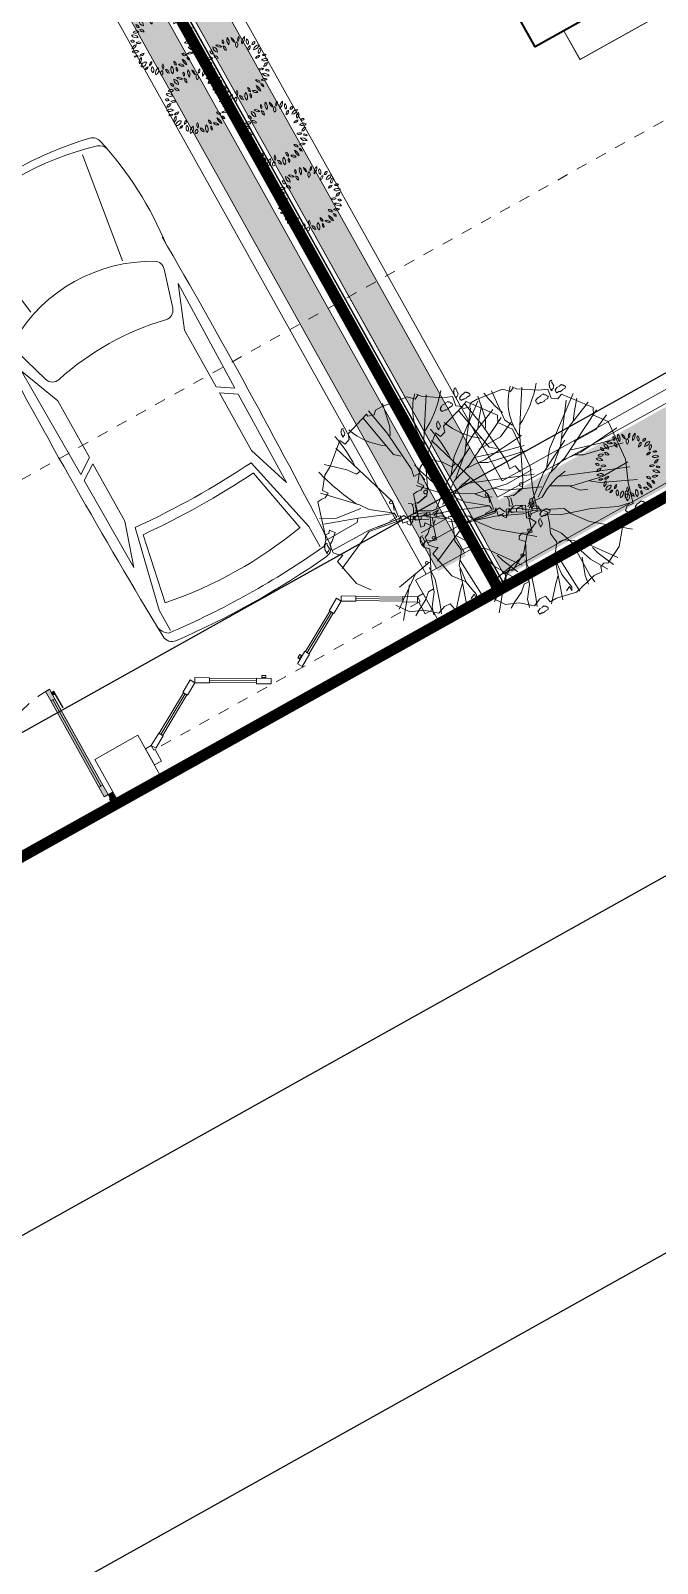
# Model space of a CAD drawing. Header units: millimetres. Extents: x 567980 to 569372, y 2065777 to 2066674.
# Drawn here: x 569060.44 to 569066.15, y 2066361.7 to 2066375.66 of the extents above; entities that cross this region are included whole.
import ezdxf

# ---------------------------------------------------------------- set-up
doc = ezdxf.new("R2010")
doc.units = ezdxf.units.MM
for name, pattern in [('ACAD_ISO10W100', [18.5, 12, -3, 0.5, -3]), ('CENTER', [3, 1.5, -0.5, 0.5, -0.5]), ('DASHDOT2', [0.5, 0.25, -0.125, 0, -0.125]), ('HIDDEN', [0.75, 0.5, -0.25])]:
    doc.linetypes.add(name, pattern=pattern)
for name, color, linetype, lineweight in [('A-DIM', 251, 'Continuous', 15), ('A-TUONG', 255, 'Continuous', 35), ('boDnv', 54, 'Continuous', 25), ('E- RANH GIOI', 1, 'CENTER', 13), ('E- THAY', 9, 'Continuous', 20), ('E-Manh', 251, 'Continuous', 13), ('E-NoiThat', 32, 'Continuous', 9), ('i_Cay', 114, 'Continuous', 13), ('i_Hatch', 250, 'Continuous', 13), ('LD-CUA', 146, 'Continuous', 13), ('LD-THAY', 9, 'Continuous', 13)]:
    doc.layers.add(name, color=color, linetype=linetype, lineweight=lineweight)
for name, color, linetype in [('ChiaLo', 128, 'CENTER'), ('datOBt', 42, 'Continuous'), ('LogDg', 7, 'Continuous'), ('loKBT', 42, 'Continuous'), ('TimDg', 222, 'Continuous'), ('ViaHeS', 32, 'Continuous')]:
    doc.layers.add(name, color=color, linetype=linetype)
doc.styles.add('rms', font='romans.shx', dxfattribs={"width": 0.7, "bigfont": 'vns.shx'})
doc.linetypes.add('ADL', pattern='A,0.125,-0.15,["++",rms,S=0.5,R=0,X=0,Y=-0.2245],-1.35,1.125', length=2.75)

# ---------------------------------------------------------------- blocks, each defined once
blk = doc.blocks.new('NEN')
at = {"layer": 'boDnv', "color": 10, "linetype": 'ADL', "ltscale": 0.25}
blk.add_lwpolyline([(236.622, -34.449), (249.689, -60.576), (255.475, -62.36), (412.421, 25.215), (414.146, 31.236), (400.061, 56.783), (394.08, 58.497), (238.515, -28.308)], close=True, dxfattribs=at)
at = {"layer": 'ChiaLo', "ltscale": 5}
blk.add_lwpolyline([(347.799, 33.817), (367.29, -1.113)], dxfattribs=at)
at = {"layer": 'datOBt'}
blk.add_lwpolyline([(235.548, -34.538), (248.986, -61.406), (255.589, -63.441), (413.268, 24.543), (415.221, 31.358), (400.736, 57.63), (393.956, 59.573), (237.678, -27.63)], close=True, dxfattribs=at)
at = {"layer": 'LogDg'}
blk.add_lwpolyline([(231.455, -36.414), (244.888, -63.273, 0.427514), (255.942, -66.68), (417.372, 23.397, 0.412716), (420.48, 34.246), (405.996, 60.518, 0.415712), (395.092, 63.642), (234.712, -25.849, 0.401037)], format="xyb", close=True, dxfattribs=at)
at = {"layer": 'loKBT'}
for points in [[(368.46, 22.443), (357.545, 16.352), (367.29, -1.113), (378.206, 4.978)], [(357.545, 16.352), (346.629, 10.261), (356.374, -7.204), (367.29, -1.113)]]:
    blk.add_lwpolyline(points, close=True, dxfattribs=at)
at = {"layer": 'TimDg', "linetype": 'ACAD_ISO10W100', "ltscale": 0.75}
blk.add_lwpolyline([(431.013, 27.573), (246.062, -75.628)], dxfattribs=at)
at = {"layer": 'ViaHeS'}
blk.add_lwpolyline([(235.548, -34.538), (248.986, -61.406), (255.589, -63.441), (413.268, 24.543), (415.221, 31.358), (400.736, 57.63), (393.956, 59.573), (237.678, -27.63)], close=True, dxfattribs=at)
blk = doc.blocks.new('TANG 1 BT1')
at = {"layer": 'A-TUONG'}
blk.add_lwpolyline([(7151254, 826197), (7151854, 826197), (7151854, 825597), (7151254, 825597)], close=True, dxfattribs=at)
at = {"layer": 'E- THAY'}
blk.add_lwpolyline([(7151554, 825597), (7155454, 825597), (7155454, 825297), (7151554, 825297)], close=True, dxfattribs=at)
blk = doc.blocks.new('cd2400')
for p, q in [((433, 355), (125, 178)), ((643, 355), (951, 178)), ((1697, 355), (1389, 178)), ((1907, 355), (2215, 178))]:
    blk.add_line(p, q)
at = {"color": 251, "linetype": 'DASHDOT2'}
blk.add_line((2320, 100), (20, 100), dxfattribs=at)
at = {"color": 9}
for points in [[(440, 342), (133, 165), (118, 191), (425, 368)], [(636, 342), (943, 165), (958, 191), (651, 368)], [(1704, 342), (1397, 165), (1382, 191), (1689, 368)], [(1900, 342), (2207, 165), (2222, 191), (1915, 368)]]:
    blk.add_lwpolyline(points, close=True, dxfattribs=at)
for points in [[(538, 393), (443, 338), (423, 372), (518, 428)], [(538, 393), (633, 338), (653, 372), (558, 428)], [(1802, 393), (1707, 338), (1687, 372), (1782, 428)], [(1802, 393), (1897, 338), (1917, 372), (1822, 428)], [(-30, 0), (-30, 140), (20, 140), (20, 100), (30, 100), (30, 0)], [(40, 105), (135, 160), (115, 195), (20, 140)], [(1036, 105), (941, 160), (961, 195), (1056, 140)], [(1024, 166), (999, 181), (1006, 193), (1032, 179)], [(1304, 105), (1399, 160), (1379, 195), (1284, 140)], [(1316, 166), (1341, 181), (1334, 193), (1308, 179)], [(2300, 105), (2205, 160), (2225, 195), (2320, 140)], [(2370, 0), (2370, 140), (2320, 140), (2320, 100), (2310, 100), (2310, 0)]]:
    blk.add_lwpolyline(points, close=True)
blk = doc.blocks.new('02PCAR01')
at = {"color": 0, "linetype": 'ByBlock'}
for p, q in [((-138, 26.03), (-145, 26.03)), ((-112.52, 20.16), (-138, 26.03)), ((-136.91, 23.5), (-115.59, 19.26)), ((-122.94, 26.61), (-92.48, 26.84)), ((-109.29, 22.08), (-122.94, 26.61)), ((-89.35, 22.08), (-92.48, 26.84)), ((-90.39, 26.87), (-54.31, 27.32)), ((-87.23, 22.08), (-90.39, 26.87)), ((-54.31, 27.32), (-67.5, 22.08)), ((-48.33, 25.72), (-60.01, 22.2)), ((-89.35, 22.08), (-109.29, 22.08)), ((-67.5, 22.08), (-87.23, 22.08)), ((-6, 20.97), (-40, 15.97)), ((-6, -20.97), (-40, -15.97)), ((-112.51, -20.11), (-138, -25.97)), ((-136.91, -23.36), (-115.59, -19.12)), ((-109.29, -21.95), (-122.94, -26.47)), ((-89.35, -21.95), (-109.29, -21.95)), ((-89.35, -21.95), (-92.48, -26.7)), ((-87.23, -21.95), (-90.39, -26.73)), ((-67.5, -21.95), (-87.23, -21.95)), ((-54.31, -27.18), (-67.5, -21.95)), ((-48.33, -25.52), (-60.01, -22)), ((-138, -25.97), (-145, -25.97)), ((-122.94, -26.47), (-92.48, -26.7)), ((-90.39, -26.73), (-54.31, -27.18))]:
    blk.add_line(p, q, dxfattribs=at)
for centre, radius, start, end in [((-145.41, 25.94), 3.14, 92.1119, 173.4899), ((-77.24, -1914.33), 1944.6, 88.89024, 92.01225), ((-141.57, 24.61), 4.6, 94.3987, 147.5288), ((-30.02, -77.69), 108.31, 76.6607, 96.5655), ((-8.86, 25.33), 3.14, 17.8179, 78.3942), ((110.89, 0.1), 260.73, 174.2342, 185.7658), ((111.89, 0.1), 258.76, 174.0142, 185.9858), ((-7.97, 0.1), 131.06, 169.6897, 190.3103), ((-47.46, 22.85), 3, 31.1455, 106.7984), ((-87.12, 0.1), 48.72, 330.0774, 29.9226), ((-95.47, 0.91), 93.12, 343.0347, 15.8141), ((-5.75, 24.64), 3.14, 14.3452, 76.6607), ((-111.75, 0.91), 111.76, 346.3976, 12.667), ((146.01, 0.1), 262.31, 175.7971, 184.2029), ((147.71, 0.1), 261.01, 175.5919, 184.4407), ((-59.14, 19.33), 3, 106.7984, 193.6631), ((-142.7, 0.1), 82.75, 347.0683, 12.9317), ((-59.14, -19.13), 3, 166.3369, 253.2016), ((-145.41, -25.74), 3.14, 186.5101, 267.8881), ((-141.57, -24.41), 4.6, 212.4712, 265.6013), ((-47.46, -22.65), 3, 253.2016, 328.8545), ((-30.02, 77.89), 108.31, 263.4345, 283.1156), ((-9.37, -25.23), 3.14, 281.3249, 340.8826), ((-6.15, -24.54), 3.14, 283.1156, 344.5941), ((-77.24, 1914.53), 1944.6, 267.98775, 271.10976)]:
    blk.add_arc(centre, radius, start, end, dxfattribs=at)
blk = doc.blocks.new('*U462')
h = blk.add_hatch(color=254)
h.dxf.hatch_style = 1
h.paths.add_polyline_path([(22, 895), (22, 1064), (50, 1064), (50, 1036), (27, 1036), (27, 895)])
h = blk.add_hatch(color=253)
h.dxf.hatch_style = 1
h.paths.add_polyline_path([(50, 100), (90, 100), (90, 0), (50, 0)])
h.paths.add_polyline_path([(50, 1000), (90, 1000), (90, 1100), (50, 1100)])
h = blk.add_hatch(color=254)
h.dxf.hatch_style = 1
h.paths.add_polyline_path([(90, 100), (50, 100), (50, 1000), (90, 1000)])
h = blk.add_hatch(color=253)
h.dxf.hatch_style = 1
h.paths.add_polyline_path([(0, 0), (50, 0), (50, -40), (60, -40), (60, -110), (0, -110)])
h = blk.add_hatch(color=253)
h.dxf.hatch_style = 1
h.paths.add_polyline_path([(1200, 0), (1150, 0), (1150, -40), (1140, -40), (1140, -110), (1200, -110)])
for p, q in [((70, 100), (70, 1000)), ((90, 1000), (90, 100))]:
    blk.add_line(p, q)
for points in [[(22, 895), (22, 1064), (50, 1064), (50, 1036), (27, 1036), (27, 895)], [(90, 100), (50, 100), (50, 1000), (90, 1000)], [(0, 0), (50, 0), (50, -40), (60, -40), (60, -110), (0, -110)], [(1200, 0), (1150, 0), (1150, -40), (1140, -40), (1140, -110), (1200, -110)]]:
    blk.add_lwpolyline(points, close=True)
for points in [[(50, 1000), (90, 1000), (90, 1100), (50, 1100), (50, 1000)], [(50, 1003), (50, 100)], [(50, 100), (90, 100), (90, 0), (50, 0), (50, 100)]]:
    blk.add_lwpolyline(points)
at = {"linetype": 'HIDDEN', "ltscale": 30}
blk.add_arc((50, 0), 1100, 0, 90, dxfattribs=at)
blk = doc.blocks.new('mb-cay40')
at = {"color": 0, "linetype": 'ByBlock'}
for centre, radius, start, end in [((-542, 597), 98.1, 183.3189, 263.1904), ((-651, 494), 98.1, 3.3189, 83.1904), ((-554, 556), 69.9, 25.4537, 116.6852), ((-522, 648), 69.9, 205.4537, 296.6852), ((-427, 694), 54.1, 146.8151, 244.0193), ((-496, 675), 54.1, 326.8151, 64.0193), ((-390, 597), 66.9, 168.8066, 257.6391), ((-470, 545), 66.9, 348.8066, 77.6391), ((-300, 710), 100, 149.4737, 231.7586), ((-448, 683), 100, 329.4737, 51.7586), ((-231, 779), 98.1, 192.306, 259.6849), ((-344, 662), 98.1, 12.306, 79.6849), ((-148, 638), 79.7, 145.5248, 220.8327), ((-273, 631), 79.7, 325.5248, 40.8327), ((-136, 737), 62.9, 125.4093, 202.7101), ((-231, 764), 62.9, 305.4093, 22.7101), ((16, 684), 137, 133.8117, 194.3077), ((-211, 749), 137, 313.8117, 14.3077), ((113, 711), 137, 163.4642, 212.7906), ((49, 562), 68.8, 103.8914, 198.9039), ((-134, 676), 137, 343.4642, 32.7906), ((-33, 607), 68.8, 283.8914, 18.9039), ((138, 616), 80.6, 104.1004, 168.465), ((40, 710), 80.6, 284.1004, 348.465), ((230, 506), 141, 100.3005, 160.4476), ((72, 692), 141, 280.3005, 340.4476), ((260, 521), 76.9, 122.5817, 207.18), ((150, 551), 76.9, 302.5817, 27.18), ((-743, 226), 96, 30.9482, 110.5784), ((-695, 365), 96, 210.9482, 290.5784), ((-680, 301), 102, 69.7201, 135.6489), ((-718, 468), 102, 249.7201, 315.6489), ((-654, 503), 44.2, 163.4933, 274.4697), ((-693, 471), 44.2, 343.4933, 94.4697), ((-620, 357), 75.8, 22.5723, 98.3335), ((-561, 461), 75.8, 202.5723, 278.3335), ((213, 369), 79.6, 86.0282, 161.3698), ((143, 474), 79.6, 266.0282, 341.3698), ((320, 284), 110, 64.7353, 140.5781), ((282, 453), 110, 244.7353, 320.5781), ((300, 426), 53.5, 59.9815, 155.6676), ((278, 494), 53.5, 239.9815, 335.6676), ((359, 242), 79.1, 90.2529, 173.5221), ((280, 330), 79.1, 270.2529, 353.5221), ((-767, 152), 75.6, 44.2576, 108.5927), ((-736, 277), 75.6, 224.2576, 288.5927), ((-787, 176), 111, 280.8762, 345.4479), ((-659, 40), 111, 100.8762, 165.4479), ((-690, -39), 87.4, 54.9745, 151.3792), ((-716, 74), 87.4, 234.9745, 331.3792), ((-638, 119), 83.9, 60.5095, 129.292), ((-649, 257), 83.9, 240.5095, 309.292), ((159, -75), 77.3, 28.8072, 103.9199), ((208, 37), 77.3, 208.8072, 283.9199), ((243, 141), 78, 58.8748, 131.2135), ((232, 267), 78, 238.8748, 311.2135), ((314, -59), 90.4, 71.3712, 141.7535), ((272, 83), 90.4, 251.3712, 321.7535), ((293, 25), 97.6, 29.1952, 106.7189), ((350, 166), 97.6, 209.1952, 286.7189), ((344, 142), 53.6, 28.1981, 112.1918), ((371, 217), 53.6, 208.1981, 292.1918), ((-675, -123), 70, 71.8192, 140.0818), ((-707, -12), 70, 251.8192, 320.0818), ((-557, -163), 78, 113.4753, 203.456), ((-660, -123), 78, 293.4753, 23.456), ((-617, 21), 75, 267.1724, 337.2365), ((-551, -83), 75, 87.1724, 157.2365), ((-605, -147), 107, 271.6328, 352.0268), ((-496, -269), 107, 91.6328, 172.0268), ((-473, -294), 49.3, 76.5419, 193.4774), ((-509, -257), 49.3, 256.5419, 13.4774), ((-342, -221), 95.9, 122.8873, 186.7253), ((-489, -152), 95.9, 302.8873, 6.7253), ((-314, -281), 91.1, 159.117, 230.3606), ((-457, -318), 91.1, 339.117, 50.3606), ((-220, -348), 109, 122.117, 201.7275), ((-379, -297), 109, 302.117, 21.7275), ((-133, -236), 75.4, 148.7877, 221.5977), ((-253, -247), 75.4, 328.7877, 41.5977), ((100, -278), 148, 165.2071, 218.3217), ((-159, -332), 148, 345.2071, 38.3217), ((-19, -211), 70.3, 353.65, 74.6514), ((70, -151), 70.3, 173.65, 254.6514), ((110, -276), 64.3, 156.7754, 231.288), ((11, -301), 64.3, 336.7754, 51.288), ((113, -290), 96.7, 38.6962, 106.2415), ((162, -137), 96.7, 218.6962, 286.2415), ((133, -213), 116, 6.5487, 76.8911), ((275, -87), 116, 186.5487, 256.8911), ((243, -118), 50.7, 359.2557, 87.6287), ((296, -68), 50.7, 179.2557, 267.6287), ((-170, -364), 62.5, 129.7475, 206.0709), ((-267, -343), 62.5, 309.7475, 26.0709), ((-160, -372), 84.6, 5.3196, 80.419), ((-61, -281), 84.6, 185.3196, 260.419)]:
    blk.add_arc(centre, radius, start, end, dxfattribs=at)
blk = doc.blocks.new('mb-cay34')
for p, q in [((118, 536), (49, 859)), ((137, 688), (95, 855)), ((148, 528), (175, 874)), ((-472, 722), (-472, 746)), ((-472, 746), (-468, 746)), ((-456, 783), (-468, 775)), ((-468, 746), (-468, 775)), ((-456, 783), (-452, 779)), ((-452, 779), (-448, 779)), ((-448, 779), (-448, 775)), ((-448, 775), (-444, 775)), ((-444, 775), (-440, 771)), ((-440, 771), (-436, 771)), ((-436, 771), (-436, 767)), ((-436, 767), (-432, 762)), ((-432, 762), (-428, 762)), ((-428, 746), (-432, 742)), ((-432, 742), (-432, 718)), ((-428, 762), (-428, 746)), ((-414, 692), (-247, 741)), ((-141, 547), (-262, 817)), ((-247, 741), (-76, 813)), ((68, 270), (-144, 813)), ((-106, 585), (-103, 817)), ((-76, 813), (254, 836)), ((171, 395), (380, 802)), ((247, 722), (308, 851)), ((254, 836), (357, 760)), ((357, 760), (410, 787)), ((372, 547), (467, 775)), ((410, 787), (627, 620)), ((-536, 656), (-536, 652)), ((-528, 656), (-536, 656)), ((-504, 652), (-536, 652)), ((-536, 528), (-486, 639)), ((-516, 680), (-528, 668)), ((-528, 668), (-528, 656)), ((-483, 680), (-516, 680)), ((-504, 656), (-504, 652)), ((-492, 656), (-504, 656)), ((-487, 660), (-492, 660)), ((-492, 660), (-492, 656)), ((-483, 664), (-487, 664)), ((-487, 664), (-487, 660)), ((-486, 639), (-433, 612)), ((-475, 672), (-483, 664)), ((-479, 684), (-475, 684)), ((-475, 684), (-475, 672)), ((-468, 722), (-472, 722)), ((-468, 698), (-468, 722)), ((-460, 698), (-468, 698)), ((-460, 693), (-460, 698)), ((-448, 693), (-460, 693)), ((-448, 698), (-448, 693)), ((-440, 698), (-448, 698)), ((-436, 710), (-440, 702)), ((-440, 702), (-440, 698)), ((-432, 718), (-436, 710)), ((-433, 612), (-406, 642)), ((-406, 642), (-414, 692)), ((-376, 578), (-395, 673)), ((-373, 669), (-373, 664)), ((-364, 669), (-373, 669)), ((-335, 664), (-373, 664)), ((-349, 698), (-364, 683)), ((-364, 683), (-364, 669)), ((-310, 698), (-349, 698)), ((-335, 669), (-335, 664)), ((-320, 669), (-335, 669)), ((-320, 673), (-320, 669)), ((-315, 673), (-320, 673)), ((-315, 678), (-315, 673)), ((-310, 678), (-315, 678)), ((-300, 688), (-310, 678)), ((-305, 703), (-300, 703)), ((-300, 703), (-300, 688)), ((201, 471), (137, 688)), ((247, 524), (247, 722)), ((270, 410), (566, 627)), ((292, 323), (585, 703)), ((395, 597), (460, 646)), ((460, 646), (539, 711)), ((627, 620), (608, 574)), ((650, 616), (650, 640)), ((650, 640), (654, 640)), ((654, 616), (650, 616)), ((666, 677), (654, 669)), ((654, 640), (654, 669)), ((654, 591), (654, 616)), ((666, 677), (670, 673)), ((670, 673), (674, 673)), ((674, 673), (674, 669)), ((674, 669), (678, 669)), ((678, 669), (682, 665)), ((682, 665), (686, 665)), ((686, 665), (686, 660)), ((686, 660), (690, 656)), ((690, 612), (686, 604)), ((690, 656), (694, 656)), ((694, 640), (690, 636)), ((690, 636), (690, 612)), ((694, 656), (694, 640)), ((-657, 429), (-536, 528)), ((-368, 319), (-589, 589)), ((-285, 380), (-376, 578)), ((-84, 475), (-141, 547)), ((-53, 334), (-106, 585)), ((156, 467), (118, 536)), ((160, 372), (148, 528)), ((315, 445), (372, 547)), ((608, 574), (638, 532)), ((638, 532), (714, 544)), ((664, 517), (650, 507)), ((650, 473), (650, 507)), ((662, 591), (654, 591)), ((662, 587), (662, 591)), ((674, 587), (662, 587)), ((664, 517), (669, 512)), ((669, 512), (674, 512)), ((682, 591), (674, 591)), ((674, 591), (674, 587)), ((674, 512), (674, 507)), ((674, 507), (679, 507)), ((679, 507), (684, 503)), ((686, 604), (682, 596)), ((682, 596), (682, 591)), ((684, 503), (689, 503)), ((698, 568), (689, 568)), ((689, 568), (689, 563)), ((728, 563), (689, 563)), ((689, 503), (689, 498)), ((689, 498), (694, 493)), ((694, 493), (698, 493)), ((713, 597), (698, 582)), ((698, 582), (698, 568)), ((698, 493), (698, 473)), ((752, 597), (713, 597)), ((714, 544), (744, 471)), ((742, 568), (728, 568)), ((728, 568), (728, 563)), ((747, 572), (742, 572)), ((742, 572), (742, 568)), ((752, 577), (747, 577)), ((747, 577), (747, 572)), ((762, 587), (752, 577)), ((757, 602), (762, 602)), ((762, 602), (762, 587)), ((-729, 289), (-657, 429)), ((-479, 190), (-729, 376)), ((-209, 141), (-285, 380)), ((-114, 376), (-137, 433)), ((-53, 323), (-114, 376)), ((122, 232), (171, 395)), ((133, 251), (270, 410)), ((152, 190), (292, 464)), ((528, 179), (828, 369)), ((645, 444), (645, 473)), ((645, 473), (650, 473)), ((650, 444), (645, 444)), ((650, 415), (650, 444)), ((660, 415), (650, 415)), ((660, 410), (660, 415)), ((674, 410), (660, 410)), ((684, 415), (674, 415)), ((674, 415), (674, 410)), ((689, 430), (684, 420)), ((684, 420), (684, 415)), ((694, 439), (689, 430)), ((698, 473), (694, 468)), ((694, 468), (694, 439)), ((744, 471), (839, 327)), ((-634, 179), (-771, 262)), ((-623, 258), (-760, 319)), ((-714, 258), (-729, 289)), ((-725, 224), (-714, 258)), ((-562, 239), (-623, 258)), ((-239, 220), (-368, 319)), ((15, 217), (-53, 334)), ((46, 213), (61, 262)), ((61, 262), (76, 346)), ((167, 224), (292, 323)), ((839, 327), (870, 304)), ((858, 308), (843, 274)), ((843, 274), (889, 228)), ((-809, -46), (-763, 141)), ((-767, 209), (-725, 224)), ((-763, 141), (-767, 209)), ((-589, 129), (-729, 80)), ((-342, 80), (-634, 179)), ((-395, 68), (-479, 190)), ((-179, 194), (-239, 220)), ((-141, 34), (-209, 141)), ((-106, 46), (-179, 194)), ((-15, 84), (23, 152)), ((0, 57), (122, 232)), ((0, 0), (152, 190)), ((34, 182), (15, 217)), ((23, 152), (46, 213)), ((182, 19), (528, 179)), ((600, 156), (665, 122)), ((665, 122), (923, 144)), ((889, 228), (919, 11)), ((-744, 114), (-809, 122)), ((-729, 80), (-801, 68)), ((-494, 114), (-744, 114)), ((-403, 0), (-486, -65)), ((-384, 11), (-403, 0)), ((-391, 23), (-395, 68)), ((-300, 0), (-384, 11)), ((-266, 27), (-342, 80)), ((-224, 34), (-300, 0)), ((-137, 61), (-224, 34)), ((-72, 4), (-137, 61)), ((-110, 23), (-61, 19)), ((-42, -72), (-110, 23)), ((-57, -38), (-72, 4)), ((-61, 19), (-38, -15)), ((-42, -49), (-19, 8)), ((-19, 8), (-19, -42)), ((-4, -38), (-15, 84)), ((122, -19), (182, 19)), ((243, 30), (308, 19)), ((308, 19), (308, -34)), ((748, -8), (938, 30)), ((919, 11), (919, -46)), ((-456, -38), (-817, -19)), ((-775, -209), (-809, -46)), ((-513, -72), (-809, -171)), ((-756, -57), (-779, -72)), ((-779, -72), (-744, -72)), ((-744, -72), (-763, -110)), ((-706, -68), (-756, -57)), ((-631, -80), (-706, -68)), ((-623, -110), (-669, -156)), ((-524, -68), (-631, -80)), ((-486, -65), (-524, -68)), ((-114, -91), (-220, -122)), ((-220, -122), (-213, -152)), ((-99, -106), (-114, -91)), ((-104, -87), (-76, -56)), ((-55, -66), (-104, -87)), ((-8, -65), (-99, -106)), ((-38, -15), (-57, -38)), ((-50, -64), (-23, -102)), ((-48, -97), (20, -227)), ((-19, -42), (-27, -53)), ((-23, -84), (42, -213)), ((-23, -102), (3, -87)), ((-7, -61), (50, -182)), ((3, -87), (3, -140)), ((106, -114), (122, -19)), ((110, -91), (125, -34)), ((118, -152), (110, -91)), ((308, -34), (368, -23)), ((368, -23), (714, -53)), ((501, -46), (539, -91)), ((539, -91), (915, -163)), ((684, -42), (748, -8)), ((714, -53), (942, -95)), ((927, -122), (862, -327)), ((919, -46), (893, -72)), ((893, -72), (908, -122)), ((908, -122), (927, -122)), ((-669, -156), (-794, -266)), ((-775, -266), (-775, -209)), ((-258, -205), (-444, -296)), ((-220, -243), (-258, -205)), ((-213, -232), (-220, -243)), ((-213, -152), (-186, -194)), ((-198, -228), (-213, -232)), ((-186, -194), (-198, -228)), ((3, -140), (-19, -152)), ((-19, -152), (-4, -190)), ((3, -216), (-19, -247)), ((42, -213), (-15, -243)), ((-4, -190), (34, -190)), ((34, -190), (3, -216)), ((30, -152), (15, -201)), ((27, -232), (76, -255)), ((46, -152), (103, -137)), ((50, -182), (88, -160)), ((88, -160), (125, -156)), ((125, -156), (141, -179)), ((-824, -339), (-820, -339)), ((-824, -363), (-824, -339)), ((-820, -363), (-824, -363)), ((-807, -302), (-820, -310)), ((-820, -339), (-820, -310)), ((-820, -387), (-820, -363)), ((-807, -302), (-803, -306)), ((-803, -306), (-799, -306)), ((-799, -306), (-799, -310)), ((-799, -310), (-795, -310)), ((-795, -310), (-791, -314)), ((-791, -314), (-787, -314)), ((-787, -314), (-787, -318)), ((-787, -318), (-783, -323)), ((-783, -323), (-779, -323)), ((-779, -339), (-783, -343)), ((-783, -343), (-783, -367)), ((-779, -323), (-779, -339)), ((-748, -270), (-775, -266)), ((-669, -342), (-756, -376)), ((-718, -277), (-748, -270)), ((-741, -391), (-714, -327)), ((-714, -327), (-718, -277)), ((-490, -285), (-669, -342)), ((-574, -342), (-669, -414)), ((-444, -296), (-574, -342)), ((-551, -334), (-551, -380)), ((-384, -281), (-490, -285)), ((-349, -258), (-406, -566)), ((-19, -247), (0, -262)), ((0, -262), (22, -262)), ((19, -247), (27, -293)), ((27, -293), (91, -281)), ((91, -281), (57, -304)), ((57, -304), (99, -559)), ((76, -255), (72, -312)), ((72, -293), (110, -555)), ((72, -312), (84, -391)), ((87, -300), (137, -293)), ((91, -312), (129, -315)), ((91, -376), (91, -312)), ((129, -315), (254, -475)), ((129, -319), (156, -388)), ((137, -293), (209, -281)), ((148, -304), (213, -281)), ((213, -281), (809, -467)), ((817, -342), (801, -388)), ((862, -327), (817, -342)), ((877, -347), (865, -359)), ((865, -359), (865, -371)), ((910, -347), (877, -347)), ((906, -363), (906, -367)), ((910, -363), (906, -363)), ((918, -355), (910, -363)), ((914, -343), (918, -343)), ((918, -343), (918, -355)), ((-811, -387), (-820, -387)), ((-811, -391), (-811, -387)), ((-799, -391), (-811, -391)), ((-799, -387), (-799, -391)), ((-791, -387), (-799, -387)), ((-787, -375), (-791, -383)), ((-791, -383), (-791, -387)), ((-783, -367), (-787, -375)), ((-661, -486), (-741, -391)), ((-669, -414), (-733, -433)), ((-619, -589), (-661, -486)), ((-429, -486), (-653, -665)), ((-596, -429), (-638, -513)), ((-551, -380), (-596, -429)), ((-376, -403), (-558, -654)), ((84, -391), (95, -483)), ((156, -388), (235, -585)), ((254, -475), (323, -524)), ((555, -388), (547, -426)), ((547, -426), (615, -475)), ((615, -475), (741, -612)), ((847, -410), (703, -578)), ((801, -388), (847, -410)), ((857, -371), (857, -376)), ((865, -371), (857, -371)), ((889, -376), (857, -376)), ((889, -371), (889, -376)), ((901, -371), (889, -371)), ((901, -367), (901, -371)), ((906, -367), (901, -367)), ((-638, -513), (-669, -563)), ((-517, -661), (-619, -589)), ((99, -559), (-53, -893)), ((110, -555), (110, -886)), ((209, -608), (205, -897)), ((235, -589), (209, -608)), ((235, -585), (327, -848)), ((292, -528), (319, -737)), ((323, -524), (555, -749)), ((703, -578), (665, -650)), ((524, -696), (505, -734)), ((566, -726), (524, -696)), ((665, -650), (566, -726)), ((-213, -851), (-315, -772)), ((15, -897), (-213, -851)), ((38, -836), (15, -897)), ((53, -859), (38, -836)), ((224, -802), (175, -855)), ((247, -821), (224, -802)), ((243, -848), (262, -832)), ((247, -878), (243, -848)), ((505, -802), (247, -878)), ((262, -832), (247, -821)), ((319, -737), (384, -855)), ((505, -734), (509, -764)), ((509, -764), (505, -802)), ((91, -893), (53, -859)), ((160, -886), (91, -893)), ((119, -934), (109, -934)), ((109, -934), (109, -939)), ((148, -939), (109, -939)), ((133, -905), (119, -919)), ((119, -919), (119, -934)), ((172, -905), (133, -905)), ((162, -934), (148, -934)), ((148, -934), (148, -939)), ((175, -855), (160, -886)), ((167, -929), (162, -929)), ((162, -929), (162, -934)), ((172, -924), (167, -924)), ((167, -924), (167, -929)), ((182, -914), (172, -924)), ((177, -900), (182, -900)), ((182, -900), (182, -914))]:
    blk.add_line(p, q)
for centre, radius in [((154, -13), 15.3), ((-195, -136), 11.7), ((-343, -280), 11.7), ((217, -295), 11.7)]:
    blk.add_circle(centre, radius)
for centre, radius, start, end in [((1371, -208), 898, 129.3545, 152.6092), ((554, 627), 468, 262.5537, 314.3375), ((1052, 958), 883, 248.5622, 262.3516), ((1081, 207), 551, 215.15, 249.1841), ((648, -1520), 1117, 77.3352, 91.8505), ((1165, 1074), 1813, 242.8644, 255.3539)]:
    blk.add_arc(centre, radius, start, end)
blk = doc.blocks.new('SAN VUON BT A-BT1')
at = {"layer": 'i_Hatch', "true_color": 0x46cb3a, "transparency": 33554687}
h = blk.add_hatch(dxfattribs=at)
h.set_pattern_fill('CROSS', color=95, scale=300, double=1)
h.set_pattern_definition([(0, (2832.47, -202892.13), (75, 75), [37.5, -112.5]), (90, (2851.22, -202910.88), (-75, 75), [37.5, -112.5])])
h.paths.add_polyline_path([(7163777, 841297), (7151497, 841297), (7151497, 841007), (7163487, 841007), (7163487, 821857), (7163777, 821857)])
h.paths.add_polyline_path([(7158157, 822152), (7151787, 822152), (7151787, 839437), (7151497, 839437), (7151497, 821857), (7151497, 821517), (7158157, 821517)])
at = {"layer": 'A-DIM'}
blk.add_lwpolyline([(7153387, 839437), (7161887, 839437), (7161887, 827397), (7158437, 827397), (7158438, 826197), (7158588, 826197), (7158588, 825597), (7154088, 825597), (7154087, 826197), (7154237, 826197), (7154237, 827397), (7153387, 827397), (7153387, 831197), (7153137, 831197), (7153137, 831817), (7153337, 831817), (7153337, 835617), (7153137, 835617), (7153137, 836229), (7153387, 836229), (7153387, 839437)], dxfattribs=at)
at = {"layer": 'E- RANH GIOI', "ltscale": 0.1, "const_width": 100}
blk.add_lwpolyline([(7151387, 821437), (7163887, 821437), (7163887, 841437), (7151387, 841437)], close=True, dxfattribs=at)
at = {"layer": 'E- THAY'}
blk.add_lwpolyline([(7158288, 825297), (7154388, 825297), (7154388, 825597), (7154088, 825597), (7154088, 826197)], dxfattribs=at)
at = {"layer": 'E-Manh'}
for p, q in [((7151497, 841327), (7151497, 821887)), ((7163377, 821887), (7163377, 840927)), ((7163487, 821887), (7163487, 841037)), ((7151787, 839437), (7151787, 822182)), ((7151897, 839437), (7151897, 822292)), ((7158267, 822292), (7151897, 822292)), ((7158157, 822182), (7151787, 822182))]:
    blk.add_line(p, q, dxfattribs=at)
for points in [[(7151497, 841327), (7151497, 821547), (7158267, 821547)], [(7163777, 821887), (7163777, 841327)]]:
    blk.add_lwpolyline(points, dxfattribs=at)
for points in [[(7160368, 821437), (7159918, 821437), (7159918, 821887), (7160368, 821887)], [(7163887, 821437), (7163268, 821437), (7163268, 821887), (7163887, 821887)]]:
    blk.add_lwpolyline(points, close=True, dxfattribs=at)
at = {"layer": 'E-NoiThat', "xscale": -30.03147058763129, "yscale": 30.03147058763129, "zscale": 30.03147058763129, "rotation": 270}
blk.add_blockref('02PCAR01', (7161874, 826931), dxfattribs=at)
at = {"layer": 'i_Cay', "xscale": 0.5, "yscale": 0.5, "zscale": 0.5}
for p in [(7163744, 827188), (7151716, 826649), (7163760, 826567), (7151733, 825965), (7151716, 825294), (7153066, 821757), (7153828, 821779)]:
    blk.add_blockref('mb-cay40', p, dxfattribs=at)
at = {"layer": 'i_Cay', "xscale": -1.142857142857142, "yscale": 1.142857142857142, "zscale": 1.142857142857142, "rotation": 270}
for p in [(7163754, 822367), (7163754, 822367), (7152048, 822002), (7152048, 822002)]:
    blk.add_blockref('mb-cay34', p, dxfattribs=at)
at = {"layer": 'LD-CUA', "xscale": -1}
blk.add_blockref('*U462', (7159918, 821547), dxfattribs=at)
at = {"layer": 'LD-CUA', "xscale": 1.208333333333333, "yscale": 1.208333333333333, "zscale": 1.208333333333333}
blk.add_blockref('cd2400', (7160405, 821577), dxfattribs=at)
blk = doc.blocks.new('MBT1 BT1')
at = {"layer": 'E- RANH GIOI', "ltscale": 0.1, "const_width": 100}
blk.add_lwpolyline([(7075416, 1014867), (7087916, 1014867), (7087916, 1034867), (7075416, 1034867)], close=True, dxfattribs=at)
at = {"layer": 'E- THAY'}
blk.add_blockref('SAN VUON BT A-BT1', (-75971, 193431), dxfattribs=at)
blk.add_blockref('TANG 1 BT1', (-73138, 193431), dxfattribs=at)
blk = doc.blocks.new('BT-01')
at = {"layer": 'E- RANH GIOI', "ltscale": 0.05, "const_width": 100}
blk.add_lwpolyline([(7814691, 974897), (7819917, 979887), (7998786, 979804), (8003756, 974804), (8003589, 944820), (7998563, 939825), (7818090, 939908), (7813321, 944903), (7814691, 974897)], dxfattribs=at)
at = {"layer": 'E- RANH GIOI', "color": 5, "ltscale": 0.05, "true_color": 0x0000fa}
blk.add_lwpolyline([(7817633, 973558), (7821118, 976886), (7997538, 976805), (8000749, 973574), (8000596, 946075), (7997327, 942825), (7819374, 942907), (7816376, 946047)], close=True, dxfattribs=at)
at = {"layer": 'loKBT'}
for points in [[(7945948, 959839), (7933454, 959844), (7933445, 939855), (7945938, 939849)], [(7958441, 959833), (7945948, 959839), (7945938, 939849), (7958432, 939843)]]:
    blk.add_lwpolyline(points, close=True, dxfattribs=at)

msp = doc.modelspace()

# ---------------------------------------------------------------- block references
at = {"layer": 'boDnv'}
msp.add_blockref('NEN', (568697.481, 2066371.697), dxfattribs=at)

# ---------------------------------------------------------------- next in the draw order: linework, layer by layer
at = {"layer": 'ChiaLo', "ltscale": 5, "elevation": 0}
msp.add_lwpolyline([(569045.223, 2066405.472), (569064.707, 2066370.561)], dxfattribs=at)
msp.add_lwpolyline([(569045.223, 2066405.472), (569064.707, 2066370.561)], dxfattribs=at)

# ---------------------------------------------------------------- next in the draw order: block references
at = {"layer": 'LD-THAY', "xscale": 0.0009994885116012015, "yscale": 0.0009994885116012015, "zscale": 0.0009994885116012015, "rotation": 29.16570913589107}
msp.add_blockref('MBT1 BT1', (563372.935, 2062032.38, 0), dxfattribs=at)

# ---------------------------------------------------------------- next in the draw order: block references
msp.add_blockref('MBT1 BT1', (563383.844, 2062038.469, 0), dxfattribs=at)

# ---------------------------------------------------------------- next in the draw order: linework, layer by layer
at = {"layer": 'ChiaLo', "ltscale": 5, "elevation": 0}
msp.add_lwpolyline([(569045.223, 2066405.472), (569064.707, 2066370.561)], dxfattribs=at)

# ---------------------------------------------------------------- next in the draw order: block references
at = {"layer": 'loKBT', "xscale": 0.001000000000001394, "yscale": 0.001000000000001394, "zscale": 0.001000000000001394, "rotation": 29.19218123277868}
msp.add_blockref('BT-01', (562586.395, 2061674.528, 0), dxfattribs=at)

# ---------------------------------------------------------------- next in the draw order: block references
at = {"layer": 'LD-THAY', "xscale": 0.0009994885116012015, "yscale": 0.0009994885116012015, "zscale": 0.0009994885116012015, "rotation": 29.16570913589107}
msp.add_blockref('MBT1 BT1', (563372.935, 2062032.38, 0), dxfattribs=at)

# ---------------------------------------------------------------- next in the draw order: block references
msp.add_blockref('MBT1 BT1', (563383.844, 2062038.469, 0), dxfattribs=at)

# ---------------------------------------------------------------- next in the draw order: block references
at = {"layer": 'loKBT', "xscale": 0.001000000000001394, "yscale": 0.001000000000001394, "zscale": 0.001000000000001394, "rotation": 29.19218123277868}
msp.add_blockref('BT-01', (562586.395, 2061674.528, 0), dxfattribs=at)

doc.saveas('drawing.dxf')
